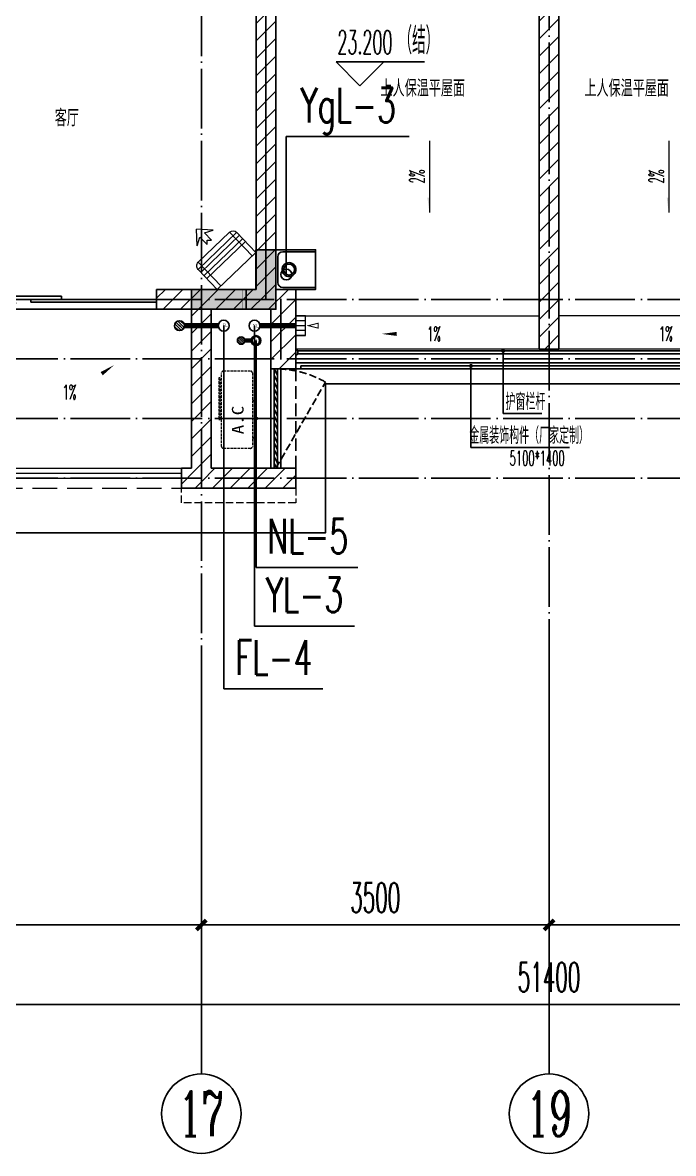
# Model space of a CAD drawing. Extents: x 27938 to 1507990, y 110129 to 923079.
# Drawn here: x 847617 to 854168, y 277410 to 288797 of the extents above; entities that cross this region are included whole.
import ezdxf
from ezdxf.enums import TextEntityAlignment as Align

# ---------------------------------------------------------------- set-up
doc = ezdxf.new("R2010")
doc.units = 0
doc.header["$LTSCALE"] = 1000
doc.header["$MEASUREMENT"] = 0
for name, pattern in [('#P_--_20B1_001_t3$0$DASH', [0.35, 0.25, -0.1]), ('DASH', [0.35, 0.25, -0.1]), ('DOTE', [2.4200000000000004, 2, -0.2, 0.02, -0.2])]:
    doc.linetypes.add(name, pattern=pattern)
for name, color, linetype in [('----建筑底图', 8, 'Continuous'), ('3-栏杆1', 135, 'Continuous'), ('AXIS', 3, 'Continuous'), ('AXIS_TEXT', 7, 'Continuous'), ('COLU', 7, 'Continuous'), ('DIM_ELEV', 3, 'Continuous'), ('DIM_LEAD', 3, 'Continuous'), ('DIM_凝结', 150, 'Continuous'), ('DIM_废水', 31, 'Continuous'), ('DIM_雨水', 4, 'Continuous'), ('DOTE', 1, 'Continuous'), ('EQUIP_地漏', 7, 'Continuous'), ('LVTRY', 6, 'Continuous'), ('PIPE-凝结', 150, 'N'), ('PIPE-废水', 31, 'TG_F'), ('PIPE-雨水', 4, 'TG_Y'), ('PUB_HATCH', 8, 'Continuous'), ('PUB_TEXT', 4, 'Continuous'), ('S-砼墙填充', 251, 'Continuous'), ('VPIPE-凝结', 150, 'N'), ('VPIPE-废水', 31, 'Continuous'), ('VPIPE-雨水', 4, 'Y'), ('WALL', 9, 'Continuous'), ('WINDOW', 4, 'Continuous'), ('WINDOW_TEXT', 7, 'Continuous'), ('机电标识类', 1, 'Continuous'), ('看线', 251, 'Continuous'), ('管', 193, 'Continuous'), ('铝合金', 144, 'Continuous')]:
    doc.layers.add(name, color=color, linetype=linetype)
for name, color, linetype, lineweight in [('平面-分水线', 214, 'Continuous', 15), ('平面-排水沟', 86, 'Continuous', 15), ('平面-栏杆', 135, 'Continuous', 15), ('平面-看线', 45, 'Continuous', 15), ('平面-空调室内机', 176, 'Continuous', 9), ('平面-空调预留孔', 173, 'Continuous', 15), ('空调', 76, 'Continuous', 13)]:
    doc.layers.add(name, color=color, linetype=linetype, lineweight=lineweight)
doc.styles.add('_TCH_AXIS', font='COMPLEX', dxfattribs={"bigfont": 'GBCBIG'})
doc.styles.add('_TCH_DIM', font='SIMPLEX.shx', dxfattribs={"width": 0.7, "bigfont": 'GBCBIG.shx'})
doc.styles.add('_TCH_DIM_T3', font='SIMPLEX.shx', dxfattribs={"width": 0.4941176470588236, "bigfont": 'GBCBIG.shx'})
doc.styles.add('_TCH_WINDOW', font='SIMPLEX.shx', dxfattribs={"width": 0.7, "height": 3.5, "bigfont": 'GBCBIG.shx'})
doc.styles.add('_TWT_SERIAL', font='SIMPLEX', dxfattribs={"width": 0.8, "height": 3.5, "bigfont": 'HZTXT'})
doc.styles.add('COMPLEX', font='COMPLEX')
doc.styles.get("Standard").update_dxf_attribs({"font": 'gbenor.shx', "bigfont": 'gbcbig.shx'})
doc.styles.add('TG_LINETYPE', font='SIMPLEX', dxfattribs={"width": 0.8, "height": 3, "bigfont": 'HZTXT'})
doc.styles.add('黑体', font='simhei.ttf')
doc.linetypes.add('N', pattern='A,3,-0.2,["N",Standard,S=0.25,R=0,X=-0.1,Y=-0.115],-0.2', length=3.4)
doc.linetypes.add('TG_F', pattern='A,2,-0.3,["F",TG_LINETYPE,S=0.1,R=0,X=-0.23,Y=-0.15],0', length=2.3)
doc.linetypes.add('TG_Y', pattern='A,2,-0.229,["Y",TG_LINETYPE,S=0.1,R=0,X=-0.229,Y=-0.15],0', length=2.229)
doc.linetypes.add('Y', pattern='A,3,-0.2,["Y",Standard,S=0.25,R=0,X=-0.1,Y=-0.115],-0.2', length=3.4)
doc.dimstyles.new('_TCH_ARCH&&100', dxfattribs={"dimtxt": 297.5, "dimasz": 100, "dimexe": 250, "dimexo": 300, "dimgap": 126.25, "dimtad": 1, "dimdec": 0, "dimzin": 0, "dimdsep": 46, "dimtxsty": '_TCH_DIM_T3', "dimblk": 'ARCHTICK', "dimcen": 0.09, "dimclrt": 4, "dimazin": 2, "dimtfac": 1, "dimtdec": 0, "dimtix": 1, "dimtmove": 2, "dimatfit": 3, "dimfxl": 100, "dimtolj": 1, "dimtzin": 0, "dimarcsym": 0})
pattern_1 = [(45, (0, 89.755675), (-88.38838300365748, 88.3883830036575), [])]

# ---------------------------------------------------------------- blocks, each defined once
blk = doc.blocks.new('dongkong')
blk.add_wipeout([(-603756.0415179721, 210770.96306340612), (-603756.0415180603, 210570.80961624245), (-603836.0415181214, 210570.80961593534), (-603836.0415181519, 210770.96306307407)])
at = {"layer": '机电标识类', "color": 250, "linetype": 'DASH', "ltscale": 400}
for p, q in [((-603896.0415180789, 210670.6929921169), (-603696.0415180789, 210670.6929921169)), ((-603796.0415180789, 210770.9630630909), (-603796.0415180789, 210570.8096162414))]:
    blk.add_line(p, q, dxfattribs=at)
at = {"layer": '空调', "color": 6, "linetype": 'DASH', "const_width": 2}
blk.add_lwpolyline([(-603756.0415180789, 210770.9630630909), (-603756.0415180789, 210570.8096162414), (-603836.0415180789, 210570.8096162414), (-603836.0415180789, 210770.9630630909)], close=True, dxfattribs=at)
blk = doc.blocks.new('$lvtry$00000171')
at = {"color": 0}
for p, q in [((-74.24621202462731, 10.60660171788186), (-10.60660171788186, 74.24621202462731)), ((-69.81875867368217, -27.39235180270043), (27.39235180242758, 69.81875867368217)), ((-53.03300858900184, -53.03300858886359), (53.03300858900184, 53.03300858886359)), ((-27.39235180242758, -69.81875867368217), (69.81875867368217, 27.39235180270043)), ((10.60660171788186, -74.24621202462731), (74.24621202462731, -10.60660171788186))]:
    blk.add_line(p, q, dxfattribs=at)
blk.add_circle((0, 0), 75, dxfattribs=at)
blk.add_point((0, 0), dxfattribs=at)
blk = doc.blocks.new('$TwtSys$00000141')
at = {"color": 1}
for p, q in [((-47.09803151780761, 3.836055847277748), (-5.041545145413693, 45.89254221967349)), ((-47.09803151780761, 3.836055847277748), (-5.041545145413693, 45.89254221967349)), ((-43.60958444554853, -17.52724007043071), (17.52724007042889, 43.60958444554853)), ((-43.60958444554853, -17.52724007043071), (17.52724007042889, 43.60958444554853)), ((-33.23401871576607, -33.23401871577153), (33.23401871576607, 33.23401871576425)), ((-33.23401871576607, -33.23401871576971), (33.23401871576607, 33.23401871576425)), ((-16.17805684451741, -43.53063328177632), (43.79137317708955, 16.43879673983065)), ((-16.17805684451741, -43.53063328177632), (43.79137317708955, 16.43879673983247)), ((5.715553844029273, -46.12975947626182), (46.12974035062325, -5.715572969671484)), ((5.715553844029273, -46.12975947626182), (46.12974035062325, -5.715572969671484))]:
    blk.add_line(p, q, dxfattribs=at)
blk.add_circle((0, -1.818989403545856e-12), 47, dxfattribs=at)
blk.add_circle((0, -1.818989403545856e-12), 47, dxfattribs=at)
blk = doc.blocks.new('gsergvr')
at = {"layer": '平面-空调预留孔', "linetype": 'DASH', "ltscale": 0.1}
for p, q in [((34075.40689820799, 17176.21177392045), (34075.40689820799, 17166.21177392045)), ((34085.40689820799, 17156.21177392045), (34438.2425664645, 17156.21177392045)), ((34448.2425664645, 17166.21177392045), (34448.2425664645, 17176.21177392045))]:
    blk.add_line(p, q, dxfattribs=at)
blk.add_lwpolyline([(34728.55383313683, 17176.21177392068), (33988.55383313683, 17176.21177392045, -0.414213562373517), (33968.55383313683, 17196.21177392045), (33968.5538331373, 17466.21177392045, -0.414213562372746), (33988.5538331373, 17486.21177392045), (34728.55383313636, 17486.21177392045, -0.4142135623727947), (34748.55383313636, 17466.21177392045), (34748.55383313683, 17196.21177392091, -0.4142135623733224)], format="xyb", close=True, dxfattribs=at)
blk.add_lwpolyline([(34679.34183939642, 17515.32109233934), (34259.5236940319, 17515.32109233934), (34259.5236940319, 17500.20703668251), (34679.34183939642, 17500.20703668251)], close=True, dxfattribs=at)
for centre, start, end in [((34085.40689820799, 17166.21177392045), 180, 270), ((34438.2425664645, 17166.21177392045), 270, 0)]:
    blk.add_arc(centre, 10, start, end, dxfattribs=at)
at = {"layer": '平面-空调预留孔', "color": 251, "linetype": 'DASH', "ltscale": 0.1, "true_color": 0x636466, "style": '黑体', "width": 1.2}
blk.add_text('A.C', height=117.045, dxfattribs=at).set_placement((34110.94965887904, 17264.83656359856))
blk = doc.blocks.new('rtyryrtyeeretee')
at = {"layer": '平面-空调预留孔'}
blk.add_blockref('gsergvr', (635673.4605407391, 326705.7952499206), dxfattribs=at)
blk = doc.blocks.new('dasdasf1sa2f31as32f')
for p, q in [((-116.0333029678441, 585.5764855154375), (43.31421442719875, 640.474787555806)), ((-22.77745136787416, 585.5073602304651), (-116.0333029678441, 585.5764855154375)), ((-22.77745136787416, 585.5073602304651), (-73.37246493535349, 493.2492008739632)), ((82.68419507401995, 476.5984332799144), (43.31421442719875, 640.474787555806)), ((-473.4737950866693, 259.6563084750783), (-339.4594785901136, 504.0265200089943)), ((-269.8119794043596, 524.3392218776735), (-427.6640969782602, 236.5016507070477)), ((114.6759563127998, 208.4019676803059), (-359.0953820513678, 468.2211672088001)), ((134.6253530689864, 245.484414406435), (-338.8351731522707, 505.1322360634172)), ((-269.8119794043596, 524.3392218776735), (113.7016146283713, 314.0177107195245)), ((-31.30690161697567, 504.4059078391083), (-73.37246493535349, 493.2492008739632)), ((-18.10105440387269, 462.9379765309382), (-31.30690161697567, 504.4059078391083)), ((32.42647185805254, 555.0730752506729), (-18.10105440387269, 462.9379765309382)), ((82.68419507401995, 476.5984332799144), (32.42647185805254, 555.0730752506729)), ((72.34237424354069, 131.9136772763986), (-401.1422099253978, 391.5503122554119)), ((92.58920825674431, 168.8330396253091), (-380.8957810040447, 428.4689359338913)), ((0, 0), (-473.4737950866693, 259.6563084750783)), ((113.7016146283713, 314.0177107195245), (-44.1505029455293, 26.18013954889921)), ((134.0143164967885, 244.3702115339634), (0, 0))]:
    blk.add_line(p, q)
for centre, radius, start, end in [((-294.4793780628825, 479.3591213504569), 51.30000000018548, 61.25933126190097, 151.2593312616622), ((89.03421596984845, 269.0376101925353), 51.29999999996637, 331.2593312598987, 61.25933126186338)]:
    blk.add_arc(centre, radius, start, end)
blk = doc.blocks.new('DFSFSF')
at = {"layer": '平面-分水线'}
for p, q in [((697141.9143252881, 775567.7311356195), (697141.9143252881, 775667.5561356199)), ((697342.3369560526, 775667.5561356199), (697142.6869560517, 775667.5561356199)), ((697193.1069603423, 775567.7311356195), (697193.1069603423, 775667.5561356199)), ((697242.5119560522, 775567.7311356195), (697242.5119560522, 775667.5561356199)), ((697291.916951762, 775567.7311356195), (697291.916951762, 775667.5561356199)), ((697342.3369560526, 775667.5561356199), (697342.3369560526, 775567.7311356195)), ((697342.3369560526, 775567.7311356195), (697342.3369560526, 775667.5561356199)), ((697342.3369560526, 775567.7311356195), (697142.6869560517, 775567.7311356195))]:
    blk.add_line(p, q, dxfattribs=at)
blk = doc.blocks.new('DFGDGDGD')
at = {"layer": '平面-分水线', "const_width": 10}
blk.add_lwpolyline([(697267.5119560522, 775440.6606483405), (697242.5119560522, 775540.6606483405), (697217.5119560522, 775440.6606483405)], close=True, dxfattribs=at)
blk.add_blockref('DFSFSF', (0, 0))
blk = doc.blocks.new('GDGDGRD')
at = {"layer": 'S-砼墙填充'}
h = blk.add_hatch(color=256, dxfattribs=at)
h.dxf.hatch_style = 1
h.paths.add_polyline_path([(442866.5580736538, 288915.3640138778), (442666.5580736538, 288915.3640138778), (442666.5580736538, 288515.3640138778), (442016.5580688668, 288515.3640028661), (442016.5580688668, 288315.3640028661), (442866.5580736538, 288315.3640138778)])
at = {"layer": 'COLU', "color": 6}
blk.add_lwpolyline([(442866.5580736538, 288915.3640138778), (442666.5580736538, 288915.3640138778), (442666.5580736538, 288515.3640138778), (442016.5580688668, 288515.3640028661), (442016.5580688668, 288315.3640028661), (442866.5580736538, 288315.3640138778)], close=True, dxfattribs=at)
blk = doc.blocks.new('A$C3EB2330C')
at = {"layer": '管'}
for p, q in [((-0.0007213222561404109, 379.9995217677206), (329.9992786777439, 379.9995217677206)), ((379.9992786777439, 329.9995217677206), (379.9992786777439, 69.99952176772058)), ((329.9992786777439, 19.99952176772058), (-0.0007213222561404109, 19.99952176772058))]:
    blk.add_line(p, q, dxfattribs=at)
blk.add_lwpolyline([(399.9992786777439, 399.9995217677206), (399.9992786777439, -0.000478232279419899), (-0.0007213222561404109, -0.000478232279419899), (-0.0007213222561404109, 399.9995217677206)], close=True, dxfattribs=at)
for centre, start, end in [((329.9992786777439, 329.9995217677206), 0, 90), ((329.9992786777439, 69.99952176772058), 270, 360)]:
    blk.add_arc(centre, 50, start, end, dxfattribs=at)
blk.add_ellipse((267.4755955390865, 199.9995217677206), major_axis=(-49.49747468307308, -49.49747468307304), ratio=0.9999999999994058, start_param=-0.7853981633977454, end_param=5.49778714378184, dxfattribs=at)
blk = doc.blocks.new('_ArchTick')
at = {"color": 0, "linetype": 'ByBlock', "const_width": 0.4}
blk.add_lwpolyline([(-0.5, -0.5), (0.5, 0.5)], dxfattribs=at)
blk = doc.blocks.new('*D1114')
at = {"layer": 'AXIS', "color": 0, "lineweight": -2}
for p, q in [((13602.46589114168, -31499.80005289003), (13602.46589114168, -34749.80005289003)), ((65002.4658904167, -31499.80005289003), (65002.4658904167, -34749.80005289003)), ((13602.46589114168, -34499.80005289003), (65002.4658904167, -34499.80005289003))]:
    blk.add_line(p, q, dxfattribs=at)
at = {"layer": 'Defpoints', "color": 0}
for p in [(13602.46589114168, -31199.80005289003), (65002.4658904167, -31199.80005289003), (65002.4658904167, -34499.80005289003)]:
    blk.add_point(p, dxfattribs=at)
at = {"layer": 'AXIS', "color": 0, "lineweight": -2, "xscale": 100, "yscale": 100, "zscale": 100, "rotation": 180}
blk.add_blockref('_ArchTick', (13602.46589114168, -34499.80005289003), dxfattribs=at)
at = {"layer": 'AXIS', "color": 0, "lineweight": -2, "xscale": 100, "yscale": 100, "zscale": 100}
blk.add_blockref('_ArchTick', (65002.4658904167, -34499.80005289003), dxfattribs=at)
at = {"layer": 'AXIS', "color": 4, "insert": (39302.46589077919, -34224.80005289003), "char_height": 297.5, "attachment_point": 5, "style": '_TCH_DIM_T3'}
blk.add_mtext('\\A1;51400', dxfattribs=at)
blk = doc.blocks.new('*D1120')
at = {"layer": 'AXIS', "color": 0, "lineweight": -2}
for p, q in [((30002.4742338311, -31499.80005289003), (30002.4742338311, -33949.80005289003)), ((35802.45933450054, -31499.80005289003), (35802.45933450054, -33949.80005289003)), ((30002.4742338311, -33699.80005289003), (35802.45933450054, -33699.80005289003))]:
    blk.add_line(p, q, dxfattribs=at)
at = {"layer": 'Defpoints', "color": 0}
for p in [(30002.4742338311, -31199.80005289003), (35802.45933450054, -31199.80005289003), (35802.45933450054, -33699.80005289003)]:
    blk.add_point(p, dxfattribs=at)
at = {"layer": 'AXIS', "color": 0, "lineweight": -2, "xscale": 100, "yscale": 100, "zscale": 100, "rotation": 180}
blk.add_blockref('_ArchTick', (30002.4742338311, -33699.80005289003), dxfattribs=at)
at = {"layer": 'AXIS', "color": 0, "lineweight": -2, "xscale": 100, "yscale": 100, "zscale": 100}
blk.add_blockref('_ArchTick', (35802.45933450054, -33699.80005289003), dxfattribs=at)
at = {"layer": 'AXIS', "color": 4, "insert": (32902.46678416582, -33424.80005289003), "char_height": 297.5, "attachment_point": 5, "style": '_TCH_DIM_T3'}
blk.add_mtext('\\A1;5800', dxfattribs=at)
blk = doc.blocks.new('*D1121')
at = {"layer": 'AXIS', "color": 0, "lineweight": -2}
for p, q in [((35802.45933450054, -31499.80005289003), (35802.45933450054, -33949.80005289003)), ((39302.45932494954, -31499.80005289003), (39302.45932494954, -33949.80005289003)), ((35802.45933450054, -33699.80005289003), (39302.45932494954, -33699.80005289003))]:
    blk.add_line(p, q, dxfattribs=at)
at = {"layer": 'Defpoints', "color": 0}
for p in [(35802.45933450054, -31199.80005289003), (39302.45932494954, -31199.80005289003), (39302.45932494954, -33699.80005289003)]:
    blk.add_point(p, dxfattribs=at)
at = {"layer": 'AXIS', "color": 0, "lineweight": -2, "xscale": 100, "yscale": 100, "zscale": 100, "rotation": 180}
blk.add_blockref('_ArchTick', (35802.45933450054, -33699.80005289003), dxfattribs=at)
at = {"layer": 'AXIS', "color": 0, "lineweight": -2, "xscale": 100, "yscale": 100, "zscale": 100}
blk.add_blockref('_ArchTick', (39302.45932494954, -33699.80005289003), dxfattribs=at)
at = {"layer": 'AXIS', "color": 4, "insert": (37552.45932972504, -33424.80005289003), "char_height": 297.5, "attachment_point": 5, "style": '_TCH_DIM_T3'}
blk.add_mtext('\\A1;3500', dxfattribs=at)
blk = doc.blocks.new('_AXISO')
blk.add_circle((0, 0), 0.5)
at = {"layer": 'AXIS_TEXT', "style": 'COMPLEX', "width": 1.041666666666667}
blk.add_attdef('A', text='', height=0.56, dxfattribs=at).set_placement((-0.25, -0.28), (0.25, -0.28), align=Align.FIT)
blk = doc.blocks.new('*D1128')
at = {"layer": 'AXIS', "color": 0, "lineweight": -2}
for p, q in [((39302.45932494954, -31499.80005289003), (39302.45932494954, -33949.80005289003)), ((42802.45931539853, -31499.80005289003), (42802.45931539853, -33949.80005289003)), ((39302.45932494954, -33699.80005289003), (42802.45931539853, -33699.80005289003))]:
    blk.add_line(p, q, dxfattribs=at)
at = {"layer": 'Defpoints', "color": 0}
for p in [(39302.45932494954, -31199.80005289003), (42802.45931539853, -31199.80005289003), (42802.45931539853, -33699.80005289003)]:
    blk.add_point(p, dxfattribs=at)
at = {"layer": 'AXIS', "color": 0, "lineweight": -2, "xscale": 100, "yscale": 100, "zscale": 100, "rotation": 180}
blk.add_blockref('_ArchTick', (39302.45932494954, -33699.80005289003), dxfattribs=at)
at = {"layer": 'AXIS', "color": 0, "lineweight": -2, "xscale": 100, "yscale": 100, "zscale": 100}
blk.add_blockref('_ArchTick', (42802.45931539853, -33699.80005289003), dxfattribs=at)
at = {"layer": 'AXIS', "color": 4, "insert": (41052.45932017404, -33424.80005289003), "char_height": 297.5, "attachment_point": 5, "style": '_TCH_DIM_T3'}
blk.add_mtext('\\A1;3500', dxfattribs=at)
blk = doc.blocks.new('$DorLib2D$00000138')
at = {"color": 0, "linetype": 'Continuous'}
for p, q in [((-0.2875000000003638, -2.131628207280301e-14), (-0.2875000000003638, 0.1537753792110692)), ((-0.2875000000003638, 0.1537753792110692), (0, 0.1537753792110692)), ((0, 0.1537753792110976), (0, 7.105427357601002e-15)), ((0.2875000000003638, 0.1537753792110692), (0, 0.1537753792110692)), ((0.2875000000003638, -2.131628207280301e-14), (0.2875000000003638, 0.1537753792110692)), ((-0.5, -0.139864741756405), (-0.5, -2.131628207280301e-14)), ((-0.5, -2.131628207280301e-14), (-0.21875, -2.131628207280301e-14)), ((0, -2.131628207280301e-14), (-0.2875000000003638, -2.131628207280301e-14)), ((-0.21875, -2.131628207280301e-14), (-0.21875, -0.139864741756405)), ((0, -2.131628207280301e-14), (0.2875000000003638, -2.131628207280301e-14)), ((0.21875, -2.131628207280301e-14), (0.21875, -0.139864741756405)), ((0.5, -2.131628207280301e-14), (0.21875, -2.131628207280301e-14)), ((0.5, -2.131628207280301e-14), (0.5, -0.194552241756405)), ((0.5, -0.139864741756405), (0.5, -2.131628207280301e-14)), ((-0.21875, -0.139864741756405), (-0.5, -0.139864741756405)), ((0.21875, -0.139864741756405), (0.5, -0.139864741756405)), ((-0.1856715078083653, -0.1859990653694013), (-0.03702418641842087, -0.1859990653694013)), ((-0.03702418641842087, -0.1859990653694013), (-0.101855674160106, -0.2582593850092678)), ((-0.101855674160106, -0.2582593850092678), (-0.101855674160106, -0.1859990653694013)), ((0.1856715078083653, -0.1859990653694013), (0.03702418641842087, -0.1859990653694013)), ((0.03702418641842087, -0.1859990653694013), (0.101855674160106, -0.2582593850092678)), ((0.101855674160106, -0.2582593850092678), (0.101855674160106, -0.1859990653694013))]:
    blk.add_line(p, q, dxfattribs=at)
blk = doc.blocks.new('$WINLIB2D$00000039')
at = {"color": 0}
for points in [[(-0.4999999999983409, 0.5000000000445652), (-0.4999999999999964, -0.4999999999999716)], [(0.5000000000016591, 0.4999999999536158), (-0.4999999999983409, 0.5000000000445652)], [(0.4999999999983338, -0.5000000000463842), (0.4999999999999609, 0.4999999999999432)], [(-0.499999999999428, 0.1666666667124446), (0.500000000000572, 0.1666666666205998)], [(-0.3838834764901549, -0.166666666632409), (-0.4479860405916831, 0.1666666667079113)], [(-0.3158924398378069, -0.166666666637866), (-0.3799950039392748, 0.1666666667006353)], [(-0.2479014031851996, -0.166666666645142), (-0.3120039672867243, 0.1666666666951784)], [(-0.1799103665328481, -0.1666666666505989), (-0.2440129306343159, 0.1666666666887977)], [(-0.1119193298802692, -0.1666666666569512), (-0.1760218939817904, 0.1666666666824455)], [(-0.04392829322788927, -0.1666666666633319), (-0.1080308573293216, 0.1666666666760648)], [(0.02406274342471804, -0.1666666666696841), (-0.04003982067680312, 0.1666666666697125)], [(0.09205378007703402, -0.1666666666751411), (0.02795121597557682, 0.1666666666642556)], [(0.1600448167296129, -0.1666666666815217), (0.0959422526280953, 0.1666666666578749)], [(0.2280358533819644, -0.166666666687874), (0.163933289280525, 0.1666666666505989)], [(0.2960268900345753, -0.1666666666942547), (0.231924325933047, 0.1666666666460657)], [(0.3640179266869801, -0.1666666667006069), (0.2999153625854838, 0.166666666639685)], [(0.4320089633395341, -0.1666666667060639), (0.3679063992380058, 0.166666666632409)], [(0.4999999999916831, -0.1666666667115209), (0.4358974358904746, 0.1666666666260568)], [(-0.4518745131427302, -0.1666666666260284), (-0.5000000000072298, 0.08358586507802102)], [(-0.500000000000572, -0.1666666666214951), (0.499999999999428, -0.1666666667124446)], [(0.4999999999983338, -0.5000000000463842), (-0.5000000000016662, -0.4999999999554348)]]:
    blk.add_lwpolyline(points, dxfattribs=at)
blk = doc.blocks.new('A$C1B43746D')
at = {"layer": 'PUB_HATCH'}
h = blk.add_hatch(dxfattribs=at)
h.set_pattern_fill('普通砖', color=256, scale=50, style=0)
h.set_pattern_definition(pattern_1)
h.paths.add_polyline_path([(39402.46589286509, -27899.80005098725), (39402.46605348366, -20199.80015365212), (39202.46605348366, -20199.8001494802), (39202.46589286509, -27899.80004681534)])
h = blk.add_hatch(dxfattribs=at)
h.set_pattern_fill('普通砖', color=256, scale=50, style=0)
h.set_pattern_definition(pattern_1)
h.paths.add_polyline_path([(35802.46590022629, -27299.80005389854), (35352.46590497118, -27299.80005390684), (35352.46590497487, -27499.80005390681), (35702.46590027104, -27499.80005390037), (35802.46590025609, -27433.13338723182)])
h = blk.add_hatch(dxfattribs=at)
h.set_pattern_fill('普通砖', color=256, scale=50, style=0)
h.set_pattern_definition(pattern_1)
h.paths.add_polyline_path([(36452.47731187384, -27366.46672055216), (36452.47731187358, -27499.80005388567), (36502.46590108149, -27499.80005388498), (36752.46590112548, -27299.80005387924), (36552.47731187398, -27299.8000538832)])
h = blk.add_hatch(dxfattribs=at)
h.set_pattern_fill('普通砖', color=256, scale=50, style=0)
h.set_pattern_definition(pattern_1)
h.paths.add_polyline_path([(36752.4659009499, -28099.80005998652), (36752.46590112548, -27299.80005387924), (36502.46590108149, -27499.80005388498), (36502.4659009499, -28099.80005993164)])
h = blk.add_hatch(dxfattribs=at)
h.set_pattern_fill('普通砖', color=256, scale=50, style=0)
h.set_pattern_definition(pattern_1)
h.paths.add_polyline_path([(35802.46590128711, -29166.46672755529), (35902.46590095818, -29099.80005997739), (35902.46590027107, -27499.80005389656), (35802.46590025609, -27433.13338723182), (35702.46590027104, -27499.80005390037), (35702.46590095814, -29099.80006181645)])
h = blk.add_hatch(dxfattribs=at)
h.set_pattern_fill('普通砖', color=256, scale=50, style=0)
h.set_pattern_definition(pattern_1)
h.paths.add_polyline_path([(35602.46590177692, -29299.80006276077), (35802.46590194502, -29299.80006087205), (35802.46590127053, -29166.46672755529), (35702.46590095814, -29099.80006181645), (35602.46589988819, -29099.80006276077)])
h = blk.add_hatch(dxfattribs=at)
h.set_pattern_fill('普通砖', color=256, scale=50, style=0)
h.set_pattern_definition(pattern_1)
h.paths.add_polyline_path([(35802.46590128712, -29166.46672755529), (35802.46590189527, -29299.80006087205), (36752.4658658759, -29299.80005237326), (36752.46586408668, -29099.80005237326), (35902.46590095818, -29099.80005997739)])
at = {"layer": '平面-排水沟'}
for points in [[(38097.92578583444, -26525.03670311288), (38097.92421101787, -26375.03670312115), (38077.92421101897, -26375.03691309669)], [(40507.00599572388, -26525.03670311288), (40507.00757054045, -26375.03670312115), (40487.00757054155, -26375.03649314561)]]:
    blk.add_hatch(color=8, dxfattribs=at).paths.add_polyline_path(points)
at = {"layer": '3-栏杆1', "color": 8}
for p, q in [((36772.73454562866, -27917.58765224111), (36752.46591523162, -27899.80007392657)), ((36752.46591523162, -27899.80007392657), (36772.73454544845, -27917.58765208279)), ((36772.73454544565, -27946.86993194115), (36752.4659387815, -27966.71680697682)), ((36752.4659387815, -27966.71680697682), (36772.73454544565, -27946.86993194115)), ((36772.73454544845, -27917.58765208279), (36772.73454544565, -27946.86993194115)), ((36772.73454544845, -27917.65372955881), (41832.19722243655, -27917.60924921278)), ((41832.19722243934, -27946.89151926723), (36772.73454544565, -27946.93597974861))]:
    blk.add_line(p, q, dxfattribs=at)
at = {"layer": 'AXIS', "color": 8}
for p, q in [((35802.45933450048, -31199.85803825059), (35802.45933450048, -35199.85803825059)), ((39302.45932494954, -31199.85803825059), (39302.45932494954, -35199.85803825059))]:
    blk.add_line(p, q, dxfattribs=at)
at = {"layer": 'DIM_ELEV', "color": 8}
for p, q in [((37397.88718830689, -25249.34217021632), (37157.88718830689, -25009.34217021632)), ((37157.88718830689, -25009.34217021632), (38050.13757170679, -25009.34217021632)), ((37397.88718830689, -25249.34217021632), (37637.88718830689, -25009.34217021632))]:
    blk.add_line(p, q, dxfattribs=at)
at = {"layer": 'DIM_LEAD', "color": 8}
for p, q in [((38840.26393324754, -27918.87899350992), (38840.26625643403, -28550.16314732673)), ((38516.46845690452, -28069.79561295034), (38516.46021848416, -28889.93413304264)), ((38840.26625643403, -28550.16314732673), (39228.5242982457, -28550.16314732673)), ((38516.46021848416, -28889.93413304264), (39507.13544576295, -28889.93413304264))]:
    blk.add_line(p, q, dxfattribs=at)
at = {"layer": 'DIM_LEAD', "color": 8, "const_width": 20}
for points in [[(38840.26389644657, -27908.87899350999, 1), (38840.2639700485, -27928.87899350985, 1)], [(38516.46855735609, -28059.79561295085, 1), (38516.46835645295, -28079.79561294984, 1)]]:
    blk.add_lwpolyline(points, format="xyb", close=True, dxfattribs=at)
at = {"layer": 'DOTE', "color": 169, "linetype": 'DOTE', "ltscale": 0.3}
for p, q in [((39302.46589077916, -14649.80005406681), (39302.46589077916, -31199.80005289003)), ((35802.46590033011, -22899.80006120331), (35802.46590033011, -31199.80005289003)), ((66302.46589040197, -27399.80006144871), (12302.46589115635, -27399.80006144871)), ((36602.46591147431, -27399.80006144865), (36602.46591147431, -27999.80006144877)), ((66302.46589040197, -27999.80006144877), (12302.46589115635, -27999.80006144877)), ((66302.46589040197, -28599.80005289009), (12302.46589115635, -28599.80005289009)), ((66302.46589040197, -29199.80005289009), (12302.46589115635, -29199.80005289003))]:
    blk.add_line(p, q, dxfattribs=at)
at = {"layer": 'DOTE', "color": 169, "ltscale": 0.2}
blk.add_line((36452.47731197369, -22899.8000612511), (36452.47731197358, -27399.80006144871), dxfattribs=at)
at = {"layer": 'VPIPE-凝结', "color": 8, "ltscale": 0.1}
blk.add_line((35972.46350078355, -27664.80005509721), (35632.4659002577, -27664.80008535244), dxfattribs=at)
at = {"layer": 'VPIPE-凝结', "color": 8}
blk.add_line((36752.46590564353, -27664.84171776706), (36392.46828849323, -27664.84177777858), dxfattribs=at)
at = {"layer": 'VPIPE-凝结', "color": 8, "ltscale": 0.1}
blk.add_lwpolyline([(36240.06829975569, -27814.80006822455), (36312.46829975559, -27814.80006642407)], dxfattribs=at)
at = {"layer": 'VPIPE-凝结', "color": 8}
blk.add_circle((36352.46829975559, -27814.80006642407), 40, dxfattribs=at)
at = {"layer": 'VPIPE-废水', "color": 8}
blk.add_circle((36027.46350078355, -27664.80005509721), 55, dxfattribs=at)
at = {"layer": 'VPIPE-雨水', "color": 8}
for centre in [(36685.0009950127, -27099.80005386285), (36337.46829975559, -27664.80006822455)]:
    blk.add_circle(centre, 55, dxfattribs=at)
at = {"layer": 'WALL', "color": 8}
for p, q in [((39202.46589286509, -27899.80004681534), (39202.46605348366, -20199.8001494802)), ((39402.46589286509, -27899.80005098725), (39402.46605348366, -20199.80015365212)), ((36552.47731187398, -27299.8000538832), (36552.47731197596, -22799.80006125732)), ((35802.46590022629, -27299.80005389854), (35352.46590497118, -27299.80005390684)), ((35352.46590497118, -27299.80005390684), (35352.46590497487, -27499.80005390681)), ((36552.47731187398, -27299.8000538832), (36752.46590112548, -27299.80005387924)), ((36752.4659009499, -28099.80005998652), (36752.46590112548, -27299.80005387924)), ((35352.46590497487, -27499.80005390681), (35702.46590027104, -27499.80005390037)), ((35702.46590095814, -29099.80006181645), (35702.46590027104, -27499.80005390037)), ((35902.46590095818, -29099.80005997739), (35902.46590027107, -27499.80005389656)), ((36452.47731187358, -27499.80005388567), (36502.46590108149, -27499.80005388498)), ((36502.4659009499, -28099.80005993164), (36502.46590108149, -27499.80005388498)), ((39202.46589286509, -27899.80004681534), (39402.46589286509, -27899.80005098725)), ((36502.4659009499, -28099.80005993164), (36752.4659009499, -28099.80005998652)), ((35602.46589988819, -29099.80006276077), (35702.46590095814, -29099.80006181645)), ((35602.46589988819, -29099.80006276077), (35602.46590177692, -29299.80006276077)), ((35902.46590095818, -29099.80005997739), (36752.46586408668, -29099.80005237326)), ((36752.46586408668, -29099.80005237326), (36752.4658658759, -29299.80005237326)), ((35602.46590177692, -29299.80006276077), (35802.46590194502, -29299.80006087205)), ((35802.46590189527, -29299.80006087205), (36752.4658658759, -29299.80005237326))]:
    blk.add_line(p, q, dxfattribs=at)
at = {"layer": 'WINDOW', "color": 8}
blk.add_line((30852.45448436533, -27499.80005398974), (35352.46590497488, -27499.80005390683), dxfattribs=at)
at = {"layer": 'WINDOW', "color": 8, "linetype": 'DASH', "ltscale": 0.3}
blk.add_lwpolyline([(36552.46590488218, -29099.80005995434), (37052.4659048809, -28233.77465617115, 0.1316524975897076), (36552.46590487252, -28099.80005995609)], format="xyb", dxfattribs=at)
at = {"layer": '平面-排水沟', "color": 8}
for points in [[(38097.9182260657, -25804.97486751806), (38097.92578583444, -26525.03670311288)], [(40507.01355549262, -25804.97486751806), (40507.00599572388, -26525.03670311288)], [(36752.46590105735, -27564.24408700172), (39202.46589077974, -27564.24408700137)], [(41852.46588050097, -27564.24408700172), (39402.46589077951, -27564.24409467698)]]:
    blk.add_lwpolyline(points, dxfattribs=at)
for points in [[(38025.45048759866, -27747.6631368064, 0, 0, 0), (37617.63872383453, -27747.66313680663, 0, 40.00000000000001, 0), (37767.63872383453, -27747.66313680663, 0, 0, 0)], [(34567.19740232243, -28306.89832006017, 0, 0, 0), (34922.28521700925, -28063.13188013207, 0, 40.00000000000001, 0), (34798.62100663444, -28148.02689219035, 0, 0, 0)]]:
    blk.add_lwpolyline(points, format="xyseb", dxfattribs=at)
at = {"layer": '平面-栏杆', "color": 8}
for points in [[(30952.46590083628, -29149.80006121966), (35602.46590083255, -29149.80006276077)], [(30952.46590083628, -29199.80006121873), (35602.46590083255, -29199.80006276077)]]:
    blk.add_lwpolyline(points, dxfattribs=at)
at = {"layer": '平面-看线', "color": 8}
blk.add_line((41852.46588056546, -27899.80004871933), (36752.46590099472, -27899.80006143235), dxfattribs=at)
blk.add_lwpolyline([(30952.46590083628, -29099.80006122036), (35602.46590083255, -29099.800062761)], dxfattribs=at)
at = {"layer": '平面-看线', "color": 8, "linetype": 'DASH'}
blk.add_lwpolyline([(30952.46590083628, -29299.80006121733), (35602.46591905109, -29299.79918664094)], dxfattribs=at)
at = {"layer": '平面-看线', "color": 8, "linetype": 'DASH', "ltscale": 0.3}
blk.add_lwpolyline([(36752.46586587606, -29299.80005237326), (36752.46586587606, -29449.80005237326), (35602.46590319369, -29449.80006323342), (35602.46592168696, -29299.79918664094)], dxfattribs=at)
at = {"layer": '看线', "color": 8, "linetype": '#P_--_20B1_001_t3$0$DASH', "ltscale": 0.5}
blk.add_lwpolyline([(36752.46586863964, -29099.8000508821), (36752.46587143315, -28099.80006147077)], dxfattribs=at)
at = {"layer": '看线', "color": 8}
for points in [[(16702.46591712767, -28549.80005305319), (16702.46592108964, -29749.80005237326), (37052.46690135694, -29749.80005237326), (37052.46170119429, -28249.80005354295), (39302.46589077916, -28249.80006093608)], [(61902.46586443065, -28549.80005305319), (61902.46586046868, -29749.80005237326), (41552.46488020138, -29749.80005237326), (41552.47008036403, -28249.80005354295), (39302.46589077916, -28249.80006093608)]]:
    blk.add_lwpolyline(points, dxfattribs=at)
at = {"layer": '铝合金', "color": 8}
for points in [[(36782.44987742126, -28039.78287912096), (36752.44987848355, -28039.79086260154), (36752.46584789339, -28099.80006143235), (36802.46584612294, -28099.78675563127), (36802.45786264224, -28069.78675669356)], [(36752.45786441269, -28069.80006249464), (36752.46584789339, -28099.80006143235), (36802.46584612294, -28099.78675563127), (36802.46318496263, -28089.78675598541), (36802.46318496263, -28089.78675598541), (36802.45786019368, -28069.77755573875)], [(36782.44970933429, -28039.7828791666), (41822.44985911669, -28039.79883308243)], [(36802.45786019368, -28069.77755573875), (41802.45784330543, -28069.80415434111)], [(36802.46584367438, -28099.77755467646), (41802.46582678612, -28099.80415327882)]]:
    blk.add_lwpolyline(points, dxfattribs=at)
at = {"color": 8, "xscale": -1, "rotation": 90}
blk.add_blockref('DFGDGDGD', (812420.0220412608, 669577.6702382865), dxfattribs=at)
at = {"color": 8, "rotation": 90}
blk.add_blockref('rtyryrtyeeretee', (380197.9695516861, -698542.7475139059), dxfattribs=at)
at = {"layer": 'AXIS', "color": 8}
ref = blk.add_blockref('_AXISO', (35802.45933450048, -35599.85803825059), dxfattribs=dict(at, xscale=800, yscale=800, zscale=800))
ref.add_attrib('A', '17', dxfattribs={"layer": 'AXIS_TEXT', "color": 8, "ltscale": 0.5, "height": 452.5483399593904, "style": '_TCH_AXIS', "width": 0.7241379310344886}).set_placement((35576.18516452079, -35826.13220823029), (36028.73350448018, -35826.13220823029), align=Align.FIT)
ref = blk.add_blockref('_AXISO', (39302.45932494954, -35599.85803825059), dxfattribs=dict(at, xscale=800, yscale=800, zscale=800))
ref.add_attrib('A', '19', dxfattribs={"layer": 'AXIS_TEXT', "color": 8, "ltscale": 0.5, "height": 452.5483399593904, "style": '_TCH_AXIS', "width": 0.7241379310344885}).set_placement((39076.18515496984, -35826.13220823029), (39528.73349492923, -35826.13220823029), align=Align.FIT)
at = {"layer": 'EQUIP_地漏', "color": 8, "xscale": -0.8, "yscale": 0.8, "zscale": 0.8}
blk.add_blockref('$TwtSys$00000141', (36202.46829975559, -27814.80006822455), dxfattribs=at)
at = {"layer": 'LVTRY', "color": 8, "xscale": 0.6666666667107826, "yscale": 0.6666666667107826, "rotation": 269.9999999939778}
blk.add_blockref('$lvtry$00000171', (35582.46590025444, -27664.8000853472), dxfattribs=at)
at = {"layer": 'WINDOW', "color": 8}
ref = blk.add_blockref('$DorLib2D$00000138', (33102.46019466827, -27399.80005394829), dxfattribs=dict(at, xscale=4500.011420609546, yscale=200, zscale=4500.011420609546, rotation=1.055716874123975e-09))
ref.add_attrib('A', 'TLM4523', (33095.81019467378, -27694.42505394674), dxfattribs={"layer": 'WINDOW_TEXT', "color": 8, "ltscale": 0.5, "height": 4.25, "rotation": 1.055716874123975e-09, "style": '_TCH_WINDOW', "width": 0.4941176470588236})
ref = blk.add_blockref('$WINLIB2D$00000039', (36552.46590095456, -28599.80005995528), dxfattribs=dict(at, xscale=-1000, yscale=100, zscale=-1000, rotation=270))
ref.add_attrib('A', 'BYC1022a', (36368.08752785204, -28607.30005995528), dxfattribs={"layer": 'WINDOW_TEXT', "color": 8, "ltscale": 0.5, "height": 4.25, "rotation": 90, "style": '_TCH_WINDOW', "width": 0.4941176470588236})
at = {"layer": '管', "color": 8, "rotation": 180}
blk.add_blockref('A$C3EB2330C', (36952.47659055179, -26899.80053209513), dxfattribs=at)
at = {"layer": 'DIM_ELEV', "color": 8, "style": '_TCH_DIM'}
for s, height, width, p in [('23.200', 238, 0.4941176470588236, (37171.56528154097, -24929.2621702163)), ('（结）', 270.0709219858156, 0.7, (37787.56528154097, -24929.2621702163))]:
    blk.add_text(s, height=height, dxfattribs=dict(at, width=width)).set_placement(p)
at = {"layer": 'DIM_LEAD', "color": 7, "style": '_TCH_DIM'}
for s, height, width, p in [('护窗栏杆', 168.7943262411347, 0.7, (38863.81685143719, -28515.16314732673)), ('金属装饰构件（厂家定制）', 168.7943262411347, 0.7, (38499.03107317122, -28854.93413304264)), ('5100*1400', 148.75, 0.4941176470588236, (38905.13544576295, -29073.68413304264))]:
    blk.add_text(s, height=height, dxfattribs=dict(at, width=width)).set_placement(p)
at = {"layer": 'PUB_TEXT', "color": 8}
for s, height, p in [('上人保温平屋面', 168.7943262411347, (37605.88186953927, -25358.66314732673)), ('上人保温平屋面', 168.7943262411347, (39658.62438010413, -25358.6631473265)), ('客厅', 168.7943262411347, (34326.88718830689, -25657.31742031925)), ('FL', 35, (36015.81610588097, -27678.1402568068)), ('YL', 35, (36318.50996642226, -27682.30006822455)), ('NL', 35, (36334.96829997678, -27832.30006822455))]:
    blk.add_text(s, height=height, dxfattribs=at).set_placement(p)
at = {"layer": '平面-排水沟', "color": 7, "style": '_TCH_DIM', "width": 0.4941176470588236}
for rotation, p in [(90.00060153562018, (38047.87270412149, -26231.5063107756)), (89.99939846437982, (40456.95907744233, -26231.50525984802))]:
    blk.add_text('2%', height=148.75, rotation=rotation, dxfattribs=at).set_placement(p)
for p in [(38075.50048759866, -27822.03813680633), (40410.43129395966, -27822.03813680632), (34406.93477746069, -28409.59995575033)]:
    blk.add_text('1%', height=148.75, dxfattribs=at).set_placement(p)
at = {"layer": 'AXIS', "color": 8}
for p1, p2, distance, picture, middle in [((13602.46589114168, -31199.80005289003), (65002.4658904167, -31199.80005289003), -3300, '*D1114', (39302.46589077919, -34224.80005289003)), ((30002.4742338311, -31199.80005289003), (35802.45933450054, -31199.80005289003), -2500, '*D1120', (32902.46678416582, -33424.80005289003)), ((35802.45933450054, -31199.80005289003), (39302.45932494954, -31199.80005289003), -2500, '*D1121', (37552.45932972504, -33424.80005289003)), ((39302.45932494954, -31199.80005289003), (42802.45931539853, -31199.80005289003), -2500, '*D1128', (41052.45932017404, -33424.80005289003))]:
    dim = blk.add_aligned_dim(p1=p1, p2=p2, distance=distance, dimstyle='_TCH_ARCH&&100', dxfattribs=at)
    dim.commit()
    dim.dimension.update_dxf_attribs({"geometry": picture, "text_midpoint": middle})
at = {"layer": '平面-空调室内机', "color": 8, "ltscale": 0.3, "xscale": -1, "rotation": 180}
blk.add_blockref('dongkong', (640048.5188299537, 183270.8929306685), dxfattribs=at)
at = {"layer": 'PUB_HATCH'}
h = blk.add_hatch(dxfattribs=at)
h.set_pattern_fill('普通砖', color=256, scale=50, style=0)
h.set_pattern_definition(pattern_1)
h.paths.add_polyline_path([(36452.47731187384, -27366.46672055216), (36552.47731187398, -27299.8000538832), (36552.47731197596, -22799.80006125732), (36352.47731197142, -22999.80006124488), (36352.47731187397, -27299.8000538876)])
h = blk.add_hatch(dxfattribs=at)
h.set_pattern_fill('普通砖', color=256, scale=50, style=0)
h.set_pattern_definition(pattern_1)
h.paths.add_polyline_path([(35802.46590025613, -27433.13338723182), (35902.46590027107, -27499.80005389656), (36452.47731187358, -27499.80005388567), (36452.47731187384, -27366.46672055216), (36352.47731187397, -27299.8000538876), (35802.46590022615, -27299.80005389854)])
at = {"layer": 'WALL', "color": 8}
for p, q in [((36352.47731187397, -27299.8000538876), (36352.47731197142, -22999.80006124488)), ((35802.46590022615, -27299.80005389854), (36352.47731187397, -27299.8000538876)), ((35902.46590027107, -27499.80005389656), (36452.47731187358, -27499.80005388567))]:
    blk.add_line(p, q, dxfattribs=at)
at = {"color": 8}
blk.add_blockref('GDGDGRD', (-406314.1128116931, -315815.1631473267), dxfattribs=at)
at = {"layer": '平面-空调预留孔', "color": 8, "xscale": -1, "rotation": 15.00000000331026}
blk.add_blockref('dasdasf1sa2f31as32f', (35962.30869305134, -27299.80005400773), dxfattribs=at)

msp = doc.modelspace()

# ---------------------------------------------------------------- block references
at = {"layer": '----建筑底图', "ltscale": 0.5}
msp.add_blockref('A$C1B43746D', (813614.1128116931, 313410.2261473267), dxfattribs=at)

# ---------------------------------------------------------------- next in the draw order: linework, layer by layer
at = {"layer": 'DIM_凝结'}
for p, q in [((849966.5811023426, 285595.4260791022), (849966.5811023426, 283311.663)), ((849966.5811023426, 283311.663), (850992.7309646921, 283311.663))]:
    msp.add_line(p, q, dxfattribs=at)
at = {"layer": 'DIM_废水'}
for p, q in [((849641.5763031491, 285745.4260922295), (849641.5763031491, 282088.388)), ((849641.5763031491, 282088.388), (850638.8996910228, 282088.388))]:
    msp.add_line(p, q, dxfattribs=at)
at = {"layer": 'DIM_雨水'}
for p, q in [((850271.5899538662, 286260.5428402009), (850271.5899538662, 287652.1166599958)), ((850271.5899538662, 287652.1166599958), (851509.3755433869, 287652.1166599958)), ((849951.5811021212, 285745.4260791022), (849951.5811021212, 282720.072)), ((849951.5811021212, 282720.072), (850958.4804317465, 282720.072))]:
    msp.add_line(p, q, dxfattribs=at)
at = {"layer": 'PIPE-凝结', "ltscale": 0.5, "const_width": 45}
msp.add_lwpolyline([(849916.5811114487, 285595.4260801017), (849854.1811114488, 285595.4260791022)], dxfattribs=at)
at = {"layer": 'PIPE-废水', "ltscale": 0.5, "const_width": 55.00000000000001}
msp.add_lwpolyline([(849246.5787119508, 285745.4260619743), (849586.5763124767, 285745.4260880167)], dxfattribs=at)
at = {"layer": 'PIPE-雨水', "ltscale": 0.5, "const_width": 55.00000000000001}
msp.add_lwpolyline([(850006.5811111716, 285745.4205592514), (850366.5787127385, 285745.3844295596)], dxfattribs=at)
at = {"layer": 'VPIPE-凝结'}
msp.add_circle((849966.5811023426, 285595.4260791022), 50, dxfattribs=at)
at = {"layer": 'VPIPE-废水'}
msp.add_circle((849641.5763031491, 285745.4260922295), 55, dxfattribs=at)
at = {"layer": 'VPIPE-雨水'}
for centre in [(850271.5899538662, 286260.5428402009), (849951.5811021212, 285745.4260791022)]:
    msp.add_circle(centre, 55, dxfattribs=at)

# ---------------------------------------------------------------- next in the draw order: texts
at = {"layer": 'DIM_凝结', "color": 7, "style": '_TWT_SERIAL', "width": 0.6400000000000001}
msp.add_text('NL-5', height=350, dxfattribs=at).set_placement((850080.0642980254, 283451.663))
at = {"layer": 'DIM_废水', "color": 7, "style": '_TWT_SERIAL', "width": 0.6400000000000001}
msp.add_text('FL-4', height=350, dxfattribs=at).set_placement((849758.2330243562, 282228.388))
at = {"layer": 'DIM_雨水', "color": 7, "style": '_TWT_SERIAL', "width": 0.6400000000000001}
for s, p in [('YgL-3', (850415.3755433869, 287792.1166599958)), ('YL-3', (850067.1470984131, 282860.072))]:
    msp.add_text(s, height=350, dxfattribs=at).set_placement(p)

doc.saveas('drawing.dxf')
